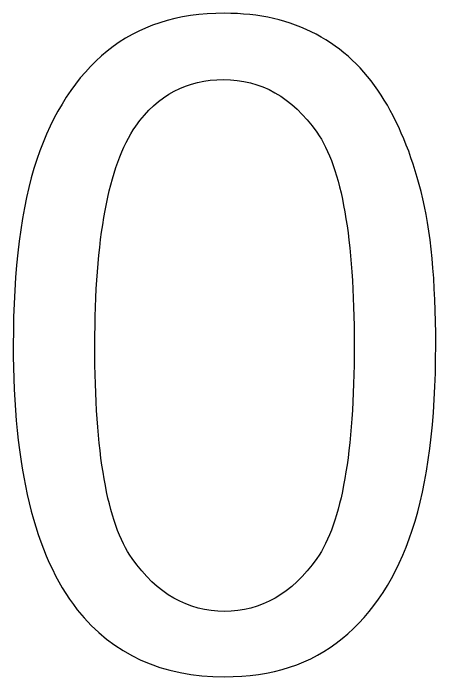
# Model space of a CAD drawing. Header units: centimetres. Extents: x -214 to 137, y -175 to 4.
# Drawn here: x -186.2 to -149, y -54.5 to 4 of the extents above; entities that cross this region are included whole.
import ezdxf

# ---------------------------------------------------------------- set-up
doc = ezdxf.new("R2010")
doc.units = ezdxf.units.CM
doc.header["$MEASUREMENT"] = 0
doc.layers.add('layer 1', color=7, linetype='Continuous')

msp = doc.modelspace()

# ---------------------------------------------------------------- linework, layer by layer
at = {"layer": 'layer 1', "color": 250}
for points, knots in [([(-186.19849, -25.26833), (-186.19849, -18.51414), (-185.50575, -13.05217), (-184.12027, -8.92238), (-184.12027, -8.92238), (-182.72148, -4.77928), (-180.65659, -1.59535), (-177.91228, 0.6294), (-177.91228, 0.6294), (-175.18129, 2.85416), (-171.73093, 3.95987), (-167.5745, 3.95987), (-167.5745, 3.95987), (-164.51047, 3.95987), (-161.81945, 3.34707), (-159.48812, 2.10813), (-159.48812, 2.10813), (-157.17011, 0.8692), (-155.25176, -0.91593), (-153.75971, -3.24726), (-153.75971, -3.24726), (-152.26766, -5.56527), (-151.09534, -8.40283), (-150.24274, -11.74662), (-150.24274, -11.74662), (-149.37681, -15.09041), (-148.95051, -19.60653), (-148.95051, -25.26833), (-148.95051, -25.26833), (-148.95051, -31.98255), (-149.64325, -37.41788), (-151.01541, -41.54766), (-151.01541, -41.54766), (-152.38756, -45.69077), (-154.45245, -48.8747), (-157.19676, -51.11277), (-157.19676, -51.11277), (-159.92774, -53.35085), (-163.39143, -54.46989), (-167.5745, -54.46989), (-167.5745, -54.46989), (-173.07644, -54.46989), (-177.40605, -52.51157), (-180.55001, -48.58161), (-180.55001, -48.58161), (-184.3201, -43.78574), (-186.19849, -36.01908), (-186.19849, -25.26833)], [0, 0, 0, 0, 0.07692308, 0.07692308, 0.07692308, 0.07692308, 0.15384615, 0.15384615, 0.15384615, 0.15384615, 0.23076923, 0.23076923, 0.23076923, 0.23076923, 0.30769231, 0.30769231, 0.30769231, 0.30769231, 0.38461538, 0.38461538, 0.38461538, 0.38461538, 0.46153846, 0.46153846, 0.46153846, 0.46153846, 0.53846154, 0.53846154, 0.53846154, 0.53846154, 0.61538462, 0.61538462, 0.61538462, 0.61538462, 0.69230769, 0.69230769, 0.69230769, 0.69230769, 0.76923077, 0.76923077, 0.76923077, 0.76923077, 0.84615385, 0.84615385, 0.84615385, 0.84615385, 1, 1, 1, 1]), ([(-179.00467, -25.29497), (-179.00467, -34.71354), (-177.91228, -40.97482), (-175.71417, -44.0655), (-175.71417, -44.0655), (-173.51606, -47.1695), (-170.7984, -48.71483), (-167.5745, -48.71483), (-167.5745, -48.71483), (-164.35061, -48.71483), (-161.63294, -47.15617), (-159.43483, -44.05218), (-159.43483, -44.05218), (-157.23672, -40.93486), (-156.14433, -34.6869), (-156.14433, -25.29497), (-156.14433, -25.29497), (-156.14433, -15.8764), (-157.23672, -9.61512), (-159.43483, -6.52444), (-159.43483, -6.52444), (-161.61962, -3.42045), (-164.36393, -1.87511), (-167.65443, -1.87511), (-167.65443, -1.87511), (-170.87833, -1.87511), (-173.46277, -3.24726), (-175.39444, -5.97825), (-175.39444, -5.97825), (-177.8057, -9.45526), (-179.00467, -15.90305), (-179.00467, -25.29497)], [0, 0, 0, 0, 0.11111111, 0.11111111, 0.11111111, 0.11111111, 0.22222222, 0.22222222, 0.22222222, 0.22222222, 0.33333333, 0.33333333, 0.33333333, 0.33333333, 0.44444444, 0.44444444, 0.44444444, 0.44444444, 0.55555556, 0.55555556, 0.55555556, 0.55555556, 0.66666667, 0.66666667, 0.66666667, 0.66666667, 0.77777778, 0.77777778, 0.77777778, 0.77777778, 1, 1, 1, 1])]:
    msp.add_open_spline(points, degree=3, knots=knots, dxfattribs=at)

doc.saveas('drawing.dxf')
